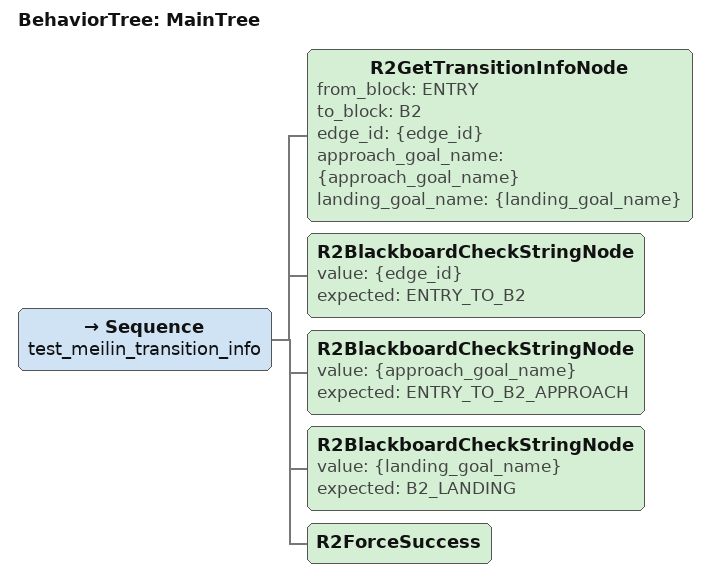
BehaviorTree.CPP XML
<root BTCPP_format="4" main_tree_to_execute="MainTree">
  <BehaviorTree ID="MainTree">
    <Sequence name="test_meilin_transition_info">

      <R2GetTransitionInfoNode
        from_block="ENTRY"
        to_block="B2"
        edge_id="{edge_id}"
        approach_goal_name="{approach_goal_name}"
        landing_goal_name="{landing_goal_name}" />

      <R2BlackboardCheckStringNode
        value="{edge_id}"
        expected="ENTRY_TO_B2" />

      <R2BlackboardCheckStringNode
        value="{approach_goal_name}"
        expected="ENTRY_TO_B2_APPROACH" />

      <R2BlackboardCheckStringNode
        value="{landing_goal_name}"
        expected="B2_LANDING" />

      <R2ForceSuccess />

    </Sequence>
  </BehaviorTree>
</root>
